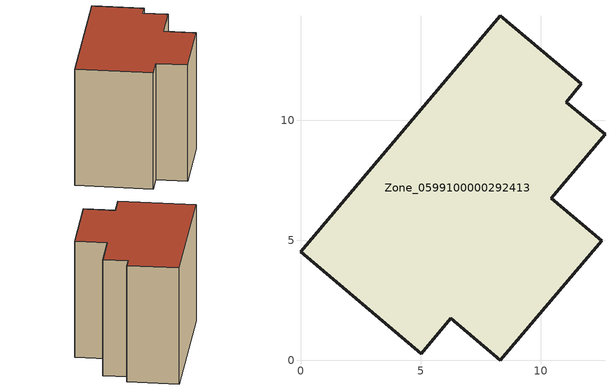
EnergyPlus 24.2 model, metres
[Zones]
Zone_0599100000292413
 floor ground (C_G): 5.02,0.28 0,4.52 8.32,14.36 11.68,11.53 11.05,10.76 12.67,9.42 10.45,6.75 12.54,4.99 8.32,0 6.26,1.75 z0
 wall outside (C_F): 0,4.52 5.02,0.28 6.26,1.75 8.32,0 12.54,4.99 10.45,6.75 12.67,9.42 11.05,10.76 11.68,11.53 8.32,14.36 0,4.52 z0:10.62
 roof outside (C_R): 12.67,9.42 11.05,10.76 11.68,11.53 8.32,14.36 0,4.52 5.02,0.28 6.26,1.75 8.32,0 12.54,4.99 10.45,6.75 z10.62
[BUILDING]
Pand.0599100000292413: North Axis=0; Terrain=City; Loads Convergence Tolerance Value=0.04; Temperature Convergence Tolerance Value=0.4; Solar Distribution=FullExterior; Maximum Number of Warmup Days=25; Minimum Number of Warmup Days=1
[Site:Location]
Rotterdam.The.Hague.AP_ZH_NLD Design_Conditions: Latitude=51.96; Longitude=4.45; Time Zone=1; Elevation=-4.5
[SITE:GROUNDTEMPERATURE:BUILDINGSURFACE]
18, 18, 18, 18, 18, 18, 18, 18, 18, 18, 18, 18
[MATERIAL] Thermal Absorptance=0.9; Solar Absorptance=0.7; Visible Absorptance=0.7
Name | Roughness | Thickness | Conductivity | Density | Specific Heat
G.TC.1946 | MediumSmooth | 0.15 | 1 | 540 | 1210
F.TC.1946 | Rough | 0.3 | 0.857143 | 1920 | 840
R.TC.1946 | MediumRough | 0.2 | 0.909091 | 1500 | 1000
[CONSTRUCTION]
C_G: G.TC.1946
C_F: F.TC.1946
C_R: R.TC.1946
[ZONE]
Zone_0599100000292413: Type=1; Multiplier=1; Ceiling Height=Autocalculate; Volume=Autocalculate; Floor Area=autocalculate; Part of Total Floor Area=Yes
[ZONEINFILTRATION:DESIGNFLOWRATE]
Infil_Zone_0599100000292413: Zone or ZoneList or Space or SpaceList=Zone_0599100000292413; Schedule=AlwaysOn; Design Flow Rate Calculation Method=Flow/Area; Flow Rate per Floor Area=0.003; Constant Term Coefficient=1; Temperature Term Coefficient=0; Velocity Term Coefficient=0; Velocity Squared Term Coefficient=0
[HVACTEMPLATE:ZONE:IDEALLOADSAIRSYSTEM]
Zone_0599100000292413: Maximum Heating Supply Air Temperature=50; Minimum Cooling Supply Air Temperature=13; Maximum Heating Supply Air Humidity Ratio=0.0156; Minimum Cooling Supply Air Humidity Ratio=0.0077; Heating Limit=NoLimit; Cooling Limit=NoLimit; Dehumidification Control Type=ConstantSensibleHeatRatio; Cooling Sensible Heat Ratio=0.7; Dehumidification Setpoint=60; Humidification Control Type=None; Humidification Setpoint=30; Outdoor Air Method=None; Outdoor Air Flow Rate per Person=0.00944; Outdoor Air Flow Rate per Zone Floor Area=0; Outdoor Air Flow Rate per Zone=0; Demand Controlled Ventilation Type=None; Outdoor Air Economizer Type=NoEconomizer; Heat Recovery Type=None; Sensible Heat Recovery Effectiveness=0.7; Latent Heat Recovery Effectiveness=0.65
[ZONECONTROL:THERMOSTAT]
ThermostatControl_Zone_0599100000292413: Zone or ZoneList=Zone_0599100000292413; Control Type Schedule=DualSetpointControlType; Control 1=Thermostat_Zone_0599100000292413; Temperature Difference Between Cutout And Setpoint=0
[THERMOSTATSETPOINT:DUALSETPOINT]
Thermostat_Zone_0599100000292413: Heating Setpoint Temperature Schedule=HeatingSetpoint_Zone_0599100000292413; Cooling Setpoint Temperature Schedule=CoolingSetpoint_Zone_0599100000292413
[SCHEDULE:COMPACT]
HeatingSetpoint_Zone_0599100000292413: Through: 12/31, For: AllDays, Until: 24:00, 21
CoolingSetpoint_Zone_0599100000292413: Through: 12/31, For: AllDays, Until: 24:00, 24
DualSetpointControlType: Through: 12/31, For: AllDays, Until: 24:00, 4
AlwaysOn: Through: 12/31, For: AllDays, Until: 24:00, 1
